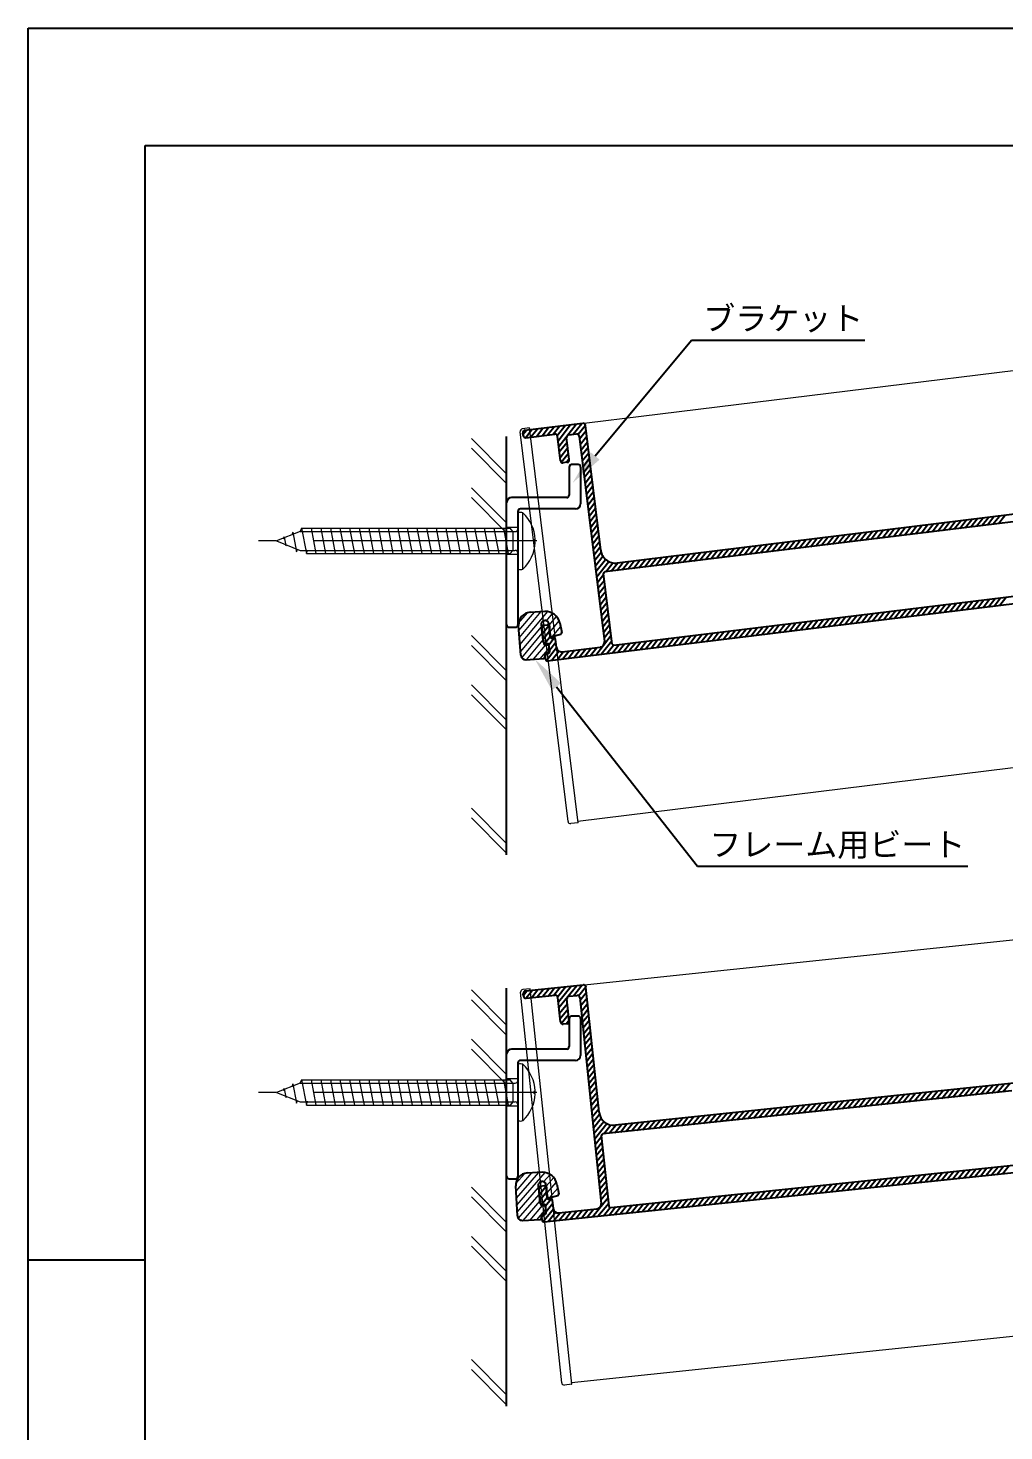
# Model space of a CAD drawing. Header units: millimetres. Extents: x 294 to 1873, y 2566 to 2986.
# Drawn here: x 620.5 to 703.7, y 2656.5 to 2776 of the extents above; entities that cross this region are included whole.
import ezdxf
from ezdxf import colors
from ezdxf.entities.mleader import LeaderData, LeaderLine
from ezdxf.math import Vec2, Vec3

# ---------------------------------------------------------------- set-up
doc = ezdxf.new("R2010")
doc.units = ezdxf.units.MM
doc.linetypes.add('CENTER2', pattern=[28.575, 19.05, -3.175, 3.175, -3.175])
for name, color, linetype, lineweight in [('ハッチング', 255, 'Continuous', 9), ('中心線', 7, 'CENTER2', 9), ('寸法・仕様', 255, 'Continuous', 9), ('弱線', 4, 'Continuous', 15), ('本体', 3, 'Continuous', 25)]:
    doc.layers.add(name, color=color, linetype=linetype, lineweight=lineweight)
doc.styles.add('x1', font='', dxfattribs={"height": 2})
doc.styles.get('x1').set_extended_font_data('MS PGothic')

# ---------------------------------------------------------------- blocks, each defined once
blk = doc.blocks.new('Morita Aluminum for WEB')
blk.add_line((4.84, 101.08), (-5.16, 101.08))
for points in [[(-5.16, 206.08), (291.84, 206.08), (291.84, -3.92), (-5.16, -3.92)], [(4.84, 196.08), (281.84, 196.08), (281.84, 6.08), (4.84, 6.08)]]:
    blk.add_lwpolyline(points, close=True)

msp = doc.modelspace()

# ---------------------------------------------------------------- linework, layer by layer
msp.add_lwpolyline([(630.52, 2766.03), (907.52, 2766.03), (907.52, 2596.03), (630.52, 2596.03)], close=True)
at = {"layer": 'ハッチング'}
for p, q in [((661.33, 2738.05), (658.32, 2741.06)), ((661.33, 2737.21), (658.32, 2740.22)), ((661.33, 2733.85), (658.32, 2736.86)), ((661.33, 2733.01), (658.32, 2736.02)), ((662.35, 2725.31), (663.1, 2726.19)), ((662.38, 2724.69), (663.7, 2726.26)), ((662.42, 2724.08), (664.28, 2726.3)), ((662.46, 2723.48), (664.84, 2726.31)), ((664.72, 2725.51), (665.26, 2726.16)), ((664.95, 2725.13), (665.58, 2725.89)), ((662.51, 2722.88), (664.29, 2725.01)), ((665.01, 2724.55), (665.81, 2725.51)), ((665.24, 2724.18), (665.93, 2725)), ((661.33, 2721.25), (658.32, 2724.26)), ((661.33, 2720.41), (658.32, 2723.42)), ((662.61, 2722.35), (664.37, 2724.45)), ((663.03, 2722.2), (664.45, 2723.89)), ((663.61, 2722.24), (664.66, 2723.48)), ((664.2, 2722.28), (664.95, 2723.18)), ((661.33, 2717.05), (658.32, 2720.06)), ((661.33, 2716.21), (658.32, 2719.22)), ((661.33, 2706.55), (658.32, 2709.56)), ((661.33, 2705.71), (658.32, 2708.72)), ((661.33, 2691.05), (658.32, 2694.06)), ((661.33, 2690.21), (658.32, 2693.22)), ((661.33, 2686.85), (658.32, 2689.86)), ((661.33, 2686.01), (658.32, 2689.02)), ((662.11, 2677.55), (662.87, 2678.42)), ((662.13, 2676.92), (663.47, 2678.47)), ((662.16, 2676.32), (664.06, 2678.51)), ((662.19, 2675.72), (664.61, 2678.5)), ((664.48, 2677.71), (665.03, 2678.34)), ((664.7, 2677.33), (665.35, 2678.07)), ((661.33, 2674.25), (658.32, 2677.26)), ((662.22, 2675.11), (664.04, 2677.21)), ((664.75, 2676.74), (665.57, 2677.68)), ((664.98, 2676.37), (665.68, 2677.17)), ((661.33, 2673.41), (658.32, 2676.42)), ((662.32, 2674.59), (664.12, 2676.65)), ((662.73, 2674.42), (664.19, 2676.09)), ((663.32, 2674.45), (664.38, 2675.68)), ((663.9, 2674.48), (664.67, 2675.37)), ((661.33, 2670.05), (658.32, 2673.06)), ((661.33, 2669.21), (658.32, 2672.22)), ((661.33, 2659.55), (658.32, 2662.56)), ((661.33, 2658.71), (658.32, 2661.72))]:
    msp.add_line(p, q, dxfattribs=at)
at = {"layer": '中心線'}
for p, q in [((663.91, 2732.32), (640.18, 2732.32)), ((663.91, 2685.32), (640.18, 2685.32))]:
    msp.add_line(p, q, dxfattribs=at)
at = {"layer": '弱線'}
for p, q in [((663.31, 2741.8), (770.86, 2755)), ((666.56, 2708.41), (662.48, 2741.63)), ((663.29, 2741.95), (662.67, 2741.87)), ((667.42, 2708.3), (663.29, 2741.95)), ((662.29, 2729.95), (662.29, 2734.69)), ((662.71, 2729.91), (662.71, 2734.72)), ((643.73, 2733.12), (641.71, 2732.32)), ((643.09, 2733.06), (643, 2732.81)), ((643.09, 2733.06), (643.4, 2731.4)), ((643.84, 2733.4), (643.71, 2733.13)), ((643.73, 2733.12), (662.04, 2733.12)), ((643.84, 2733.4), (644.25, 2731.24)), ((643.84, 2733.4), (661.62, 2733.4)), ((644.66, 2733.4), (645.07, 2731.24)), ((645.48, 2733.4), (645.89, 2731.24)), ((646.3, 2733.4), (646.71, 2731.24)), ((647.12, 2733.4), (647.53, 2731.24)), ((647.94, 2733.4), (648.35, 2731.24)), ((648.76, 2733.4), (649.17, 2731.24)), ((649.58, 2733.4), (649.99, 2731.24)), ((650.4, 2733.4), (650.81, 2731.24)), ((651.22, 2733.4), (651.63, 2731.24)), ((652.04, 2733.4), (652.45, 2731.24)), ((652.86, 2733.4), (653.27, 2731.24)), ((653.68, 2733.4), (654.09, 2731.24)), ((654.5, 2733.4), (654.91, 2731.24)), ((655.32, 2733.4), (655.73, 2731.24)), ((656.14, 2733.4), (656.55, 2731.24)), ((656.96, 2733.4), (657.37, 2731.24)), ((657.78, 2733.4), (658.19, 2731.24)), ((658.6, 2733.4), (659.01, 2731.24)), ((659.42, 2733.4), (659.83, 2731.24)), ((660.24, 2733.4), (660.65, 2731.24)), ((661.06, 2733.4), (661.47, 2731.24)), ((662.29, 2733.47), (661.33, 2733.47)), ((661.87, 2733.12), (661.62, 2733.4)), ((661.87, 2733.12), (661.87, 2731.52)), ((641.71, 2732.32), (643.73, 2731.52)), ((642.35, 2732.66), (642.26, 2732.49)), ((642.35, 2732.66), (642.49, 2731.9)), ((642.49, 2731.9), (642.57, 2731.98)), ((663.64, 2732.41), (663.64, 2732.24)), ((663.72, 2732.41), (663.64, 2732.41)), ((663.72, 2732.24), (663.64, 2732.24)), ((643.4, 2731.4), (643.49, 2731.65)), ((643.73, 2731.52), (662.04, 2731.52)), ((644.25, 2731.24), (644.34, 2731.57)), ((644.25, 2731.24), (661.62, 2731.24)), ((662.29, 2731.16), (661.33, 2731.16)), ((661.87, 2731.52), (661.62, 2731.24)), ((667.4, 2708.45), (774.95, 2721.66)), ((667.42, 2708.3), (666.8, 2708.23)), ((667.4, 2708.3), (667.42, 2708.32)), ((663.35, 2694.02), (771.12, 2705.34)), ((666.02, 2660.58), (662.52, 2693.87)), ((663.34, 2694.16), (662.71, 2694.1)), ((666.88, 2660.46), (663.34, 2694.16)), ((662.29, 2682.95), (662.29, 2687.69)), ((662.71, 2682.91), (662.71, 2687.72)), ((643.84, 2686.4), (643.71, 2686.13)), ((643.84, 2686.4), (644.25, 2684.24)), ((643.84, 2686.4), (661.62, 2686.4)), ((644.66, 2686.4), (645.07, 2684.24)), ((645.48, 2686.4), (645.89, 2684.24)), ((646.3, 2686.4), (646.71, 2684.24)), ((647.12, 2686.4), (647.53, 2684.24)), ((647.94, 2686.4), (648.35, 2684.24)), ((648.76, 2686.4), (649.17, 2684.24)), ((649.58, 2686.4), (649.99, 2684.24)), ((650.4, 2686.4), (650.81, 2684.24)), ((651.22, 2686.4), (651.63, 2684.24)), ((652.04, 2686.4), (652.45, 2684.24)), ((652.86, 2686.4), (653.27, 2684.24)), ((653.68, 2686.4), (654.09, 2684.24)), ((654.5, 2686.4), (654.91, 2684.24)), ((655.32, 2686.4), (655.73, 2684.24)), ((656.14, 2686.4), (656.55, 2684.24)), ((656.96, 2686.4), (657.37, 2684.24)), ((657.78, 2686.4), (658.19, 2684.24)), ((658.6, 2686.4), (659.01, 2684.24)), ((659.42, 2686.4), (659.83, 2684.24)), ((660.24, 2686.4), (660.65, 2684.24)), ((661.06, 2686.4), (661.47, 2684.24)), ((662.29, 2686.47), (661.33, 2686.47)), ((661.87, 2686.12), (661.62, 2686.4)), ((643.73, 2686.12), (641.71, 2685.32)), ((641.71, 2685.32), (643.73, 2684.52)), ((642.35, 2685.66), (642.26, 2685.49)), ((642.35, 2685.66), (642.49, 2684.9)), ((643.09, 2686.06), (643, 2685.81)), ((643.09, 2686.06), (643.4, 2684.4)), ((643.73, 2686.12), (662.04, 2686.12)), ((661.87, 2686.12), (661.87, 2684.52)), ((663.64, 2685.41), (663.64, 2685.24)), ((663.72, 2685.41), (663.64, 2685.41)), ((663.72, 2685.24), (663.64, 2685.24)), ((642.49, 2684.9), (642.57, 2684.98)), ((643.4, 2684.4), (643.49, 2684.65)), ((643.73, 2684.52), (662.04, 2684.52)), ((644.25, 2684.24), (644.34, 2684.57)), ((644.25, 2684.24), (661.62, 2684.24)), ((662.29, 2684.16), (661.33, 2684.16)), ((661.87, 2684.52), (661.62, 2684.24)), ((666.86, 2660.6), (774.63, 2671.93)), ((666.88, 2660.46), (666.25, 2660.39)), ((666.86, 2660.45), (666.88, 2660.47))]:
    msp.add_line(p, q, dxfattribs=at)
for centre, radius, start, end in [((662.69, 2741.66), 0.21, 97, 187), ((662.33, 2734.69), 0.042, 106.1423, 180), ((662.5, 2734.11), 0.646, 71.0346, 106.1449), ((660.48, 2732.32), 3.28, 2.2955, 47.1801), ((662.06, 2733.35), 0.238, 266.4582, 3.5388), ((660.48, 2732.32), 3.28, 312.8199, 357.8322), ((663.72, 2732.45), 0.042, 270, 2.3088), ((663.72, 2732.2), 0.042, 357.8055, 90), ((662.06, 2731.28), 0.238, 356.4612, 93.5419), ((662.33, 2729.95), 0.042, 180, 253.8577), ((662.5, 2730.53), 0.646, 253.8551, 288.9654), ((666.77, 2708.44), 0.21, 187, 277), ((662.73, 2693.89), 0.21, 96, 186), ((662.33, 2687.69), 0.042, 106.1423, 180), ((662.5, 2687.11), 0.646, 71.0346, 106.1449), ((660.48, 2685.32), 3.28, 2.2955, 47.1801), ((662.06, 2686.35), 0.238, 266.4582, 3.5388), ((660.48, 2685.32), 3.28, 312.8199, 357.8322), ((663.72, 2685.45), 0.042, 270, 2.3088), ((663.72, 2685.2), 0.042, 357.8055, 90), ((662.06, 2684.28), 0.238, 356.4612, 93.5419), ((662.33, 2682.95), 0.042, 180, 253.8577), ((662.5, 2683.53), 0.646, 253.8551, 288.9654), ((666.23, 2660.6), 0.21, 186, 276)]:
    msp.add_arc(centre, radius, start, end, dxfattribs=at)
for p in [(662.29, 2732.32), (662.29, 2685.32)]:
    msp.add_point(p, dxfattribs=at)
at = {"layer": '本体'}
for p, q in [((662.73, 2741.31), (662.71, 2741.51)), ((662.72, 2741.4), (663.01, 2741.76)), ((662.89, 2741.75), (667.81, 2742.35)), ((662.93, 2741.12), (663.48, 2741.82)), ((662.97, 2741.12), (665.43, 2741.42)), ((663.4, 2741.18), (663.95, 2741.88)), ((663.88, 2741.23), (664.42, 2741.94)), ((664.35, 2741.29), (664.9, 2741.99)), ((664.82, 2741.35), (665.37, 2742.05)), ((665.29, 2741.41), (665.84, 2742.11)), ((665.64, 2741.31), (666.31, 2742.17)), ((665.71, 2740.85), (666.78, 2742.23)), ((665.77, 2740.38), (667.25, 2742.28)), ((666.62, 2741.36), (667.29, 2741.44)), ((666.99, 2741.41), (667.73, 2742.34)), ((667.42, 2741.41), (668.04, 2742.2)), ((667.55, 2741.02), (668.1, 2741.73)), ((669.35, 2731.54), (668.04, 2742.17)), ((661.33, 2705.58), (661.33, 2741.21)), ((665.92, 2739.16), (665.66, 2741.24)), ((665.82, 2739.91), (666.48, 2740.75)), ((665.88, 2739.44), (666.54, 2740.28)), ((666.67, 2739.25), (666.44, 2741.13)), ((667.52, 2741.26), (669.67, 2723.75)), ((667.61, 2740.55), (668.16, 2741.26)), ((667.67, 2740.08), (668.21, 2740.78)), ((667.72, 2739.61), (668.27, 2740.31)), ((665.99, 2739.02), (666.6, 2739.81)), ((666.48, 2739.02), (666.15, 2738.97)), ((666.4, 2739), (666.66, 2739.34)), ((667.78, 2739.14), (668.33, 2739.84)), ((667.84, 2738.67), (668.39, 2739.37)), ((740.66, 2739.03), (670.75, 2730.44)), ((666.66, 2738.62), (666.66, 2736.23)), ((667.42, 2738.83), (666.87, 2738.83)), ((667.63, 2738.62), (667.63, 2735.47)), ((667.9, 2738.19), (668.45, 2738.9)), ((667.95, 2737.72), (668.5, 2738.43)), ((668.01, 2737.25), (668.56, 2737.95)), ((668.07, 2736.78), (668.62, 2737.48)), ((668.13, 2736.31), (668.68, 2737.01)), ((661.33, 2725.18), (661.33, 2735.6)), ((666.45, 2736.02), (661.75, 2736.02)), ((668.19, 2735.84), (668.73, 2736.54)), ((668.24, 2735.37), (668.79, 2736.07)), ((668.3, 2734.89), (668.85, 2735.6)), ((662.29, 2734.84), (662.29, 2725.18)), ((667.21, 2735.05), (662.5, 2735.05)), ((668.36, 2734.42), (668.91, 2735.12)), ((668.42, 2733.95), (668.97, 2734.65)), ((668.48, 2733.48), (669.02, 2734.18)), ((700.91, 2733.51), (701.45, 2734.21)), ((701.38, 2733.57), (701.93, 2734.27)), ((701.85, 2733.63), (702.4, 2734.33)), ((702.32, 2733.68), (702.87, 2734.39)), ((702.79, 2733.74), (703.34, 2734.44)), ((703.26, 2733.8), (703.81, 2734.5)), ((668.53, 2733.01), (669.08, 2733.71)), ((668.59, 2732.54), (669.14, 2733.24)), ((704.51, 2733.95), (669.7, 2729.68)), ((691, 2732.29), (691.55, 2733)), ((691.47, 2732.35), (692.02, 2733.05)), ((691.94, 2732.41), (692.49, 2733.11)), ((692.42, 2732.47), (692.96, 2733.17)), ((692.89, 2732.52), (693.44, 2733.23)), ((693.36, 2732.58), (693.91, 2733.28)), ((693.83, 2732.64), (694.38, 2733.34)), ((694.3, 2732.7), (694.85, 2733.4)), ((694.77, 2732.76), (695.32, 2733.46)), ((695.25, 2732.81), (695.79, 2733.52)), ((695.72, 2732.87), (696.27, 2733.57)), ((696.19, 2732.93), (696.74, 2733.63)), ((696.66, 2732.99), (697.21, 2733.69)), ((697.13, 2733.05), (697.68, 2733.75)), ((697.6, 2733.1), (698.15, 2733.81)), ((698.08, 2733.16), (698.62, 2733.86)), ((698.55, 2733.22), (699.1, 2733.92)), ((699.02, 2733.28), (699.57, 2733.98)), ((699.49, 2733.34), (700.04, 2734.04)), ((699.96, 2733.39), (700.51, 2734.1)), ((700.43, 2733.45), (700.98, 2734.15)), ((668.65, 2732.06), (669.2, 2732.77)), ((668.71, 2731.59), (669.26, 2732.29)), ((668.77, 2731.12), (669.31, 2731.82)), ((681.1, 2731.08), (681.65, 2731.78)), ((681.57, 2731.14), (682.12, 2731.84)), ((682.04, 2731.19), (682.59, 2731.9)), ((682.51, 2731.25), (683.06, 2731.95)), ((682.98, 2731.31), (683.53, 2732.01)), ((683.46, 2731.37), (684, 2732.07)), ((683.93, 2731.42), (684.48, 2732.13)), ((684.4, 2731.48), (684.95, 2732.18)), ((684.87, 2731.54), (685.42, 2732.24)), ((685.34, 2731.6), (685.89, 2732.3)), ((685.81, 2731.66), (686.36, 2732.36)), ((686.28, 2731.71), (686.83, 2732.42)), ((686.76, 2731.77), (687.31, 2732.47)), ((687.23, 2731.83), (687.78, 2732.53)), ((687.7, 2731.89), (688.25, 2732.59)), ((688.17, 2731.95), (688.72, 2732.65)), ((688.64, 2732), (689.19, 2732.71)), ((689.11, 2732.06), (689.66, 2732.76)), ((689.59, 2732.12), (690.13, 2732.82)), ((690.06, 2732.18), (690.61, 2732.88)), ((690.53, 2732.24), (691.08, 2732.94)), ((664.8, 2722.09), (741.58, 2731.52)), ((668.82, 2730.65), (669.38, 2731.36)), ((668.88, 2730.18), (669.54, 2731.02)), ((668.94, 2729.71), (669.76, 2730.75)), ((671.68, 2729.93), (672.21, 2730.62)), ((672.14, 2729.98), (672.68, 2730.68)), ((672.61, 2730.04), (673.16, 2730.74)), ((673.08, 2730.09), (673.63, 2730.79)), ((673.55, 2730.15), (674.1, 2730.85)), ((674.02, 2730.21), (674.57, 2730.91)), ((674.49, 2730.27), (675.04, 2730.97)), ((674.97, 2730.32), (675.51, 2731.03)), ((675.44, 2730.38), (675.99, 2731.08)), ((675.91, 2730.44), (676.46, 2731.14)), ((676.38, 2730.5), (676.93, 2731.2)), ((676.85, 2730.56), (677.4, 2731.26)), ((677.32, 2730.61), (677.87, 2731.32)), ((677.8, 2730.67), (678.34, 2731.37)), ((678.27, 2730.73), (678.82, 2731.43)), ((678.74, 2730.79), (679.29, 2731.49)), ((679.21, 2730.85), (679.76, 2731.55)), ((679.68, 2730.9), (680.23, 2731.61)), ((680.15, 2730.96), (680.7, 2731.66)), ((680.63, 2731.02), (681.17, 2731.72)), ((669, 2729.23), (670.04, 2730.56)), ((669.05, 2728.76), (669.6, 2729.46)), ((670.33, 2723.53), (669.59, 2729.54)), ((669.78, 2729.69), (670.38, 2730.45)), ((670.25, 2729.75), (670.8, 2730.45)), ((670.72, 2729.8), (671.27, 2730.51)), ((671.19, 2729.86), (671.74, 2730.56)), ((669.11, 2728.29), (669.66, 2728.99)), ((669.17, 2727.82), (669.72, 2728.52)), ((669.23, 2727.35), (669.78, 2728.05)), ((669.29, 2726.88), (669.84, 2727.58)), ((669.34, 2726.4), (669.89, 2727.11)), ((670.47, 2723.43), (705.28, 2727.7)), ((699.12, 2726.31), (699.67, 2727.01)), ((699.59, 2726.37), (700.14, 2727.07)), ((700.06, 2726.42), (700.61, 2727.13)), ((700.53, 2726.48), (701.08, 2727.18)), ((701, 2726.54), (701.55, 2727.24)), ((701.47, 2726.6), (702.02, 2727.3)), ((701.95, 2726.66), (702.49, 2727.36)), ((702.42, 2726.71), (702.97, 2727.42)), ((702.89, 2726.77), (703.44, 2727.47)), ((703.36, 2726.83), (703.91, 2727.53)), ((664.58, 2726.32), (663.32, 2726.23)), ((669.4, 2725.93), (669.95, 2726.63)), ((669.46, 2725.46), (670.01, 2726.16)), ((689.21, 2725.09), (689.76, 2725.79)), ((689.68, 2725.15), (690.23, 2725.85)), ((690.16, 2725.21), (690.7, 2725.91)), ((690.63, 2725.27), (691.18, 2725.97)), ((691.1, 2725.32), (691.65, 2726.03)), ((691.57, 2725.38), (692.12, 2726.08)), ((692.04, 2725.44), (692.59, 2726.14)), ((692.51, 2725.5), (693.06, 2726.2)), ((692.99, 2725.55), (693.53, 2726.26)), ((693.46, 2725.61), (694.01, 2726.31)), ((693.93, 2725.67), (694.48, 2726.37)), ((694.4, 2725.73), (694.95, 2726.43)), ((694.87, 2725.79), (695.42, 2726.49)), ((695.34, 2725.84), (695.89, 2726.55)), ((695.82, 2725.9), (696.36, 2726.6)), ((696.29, 2725.96), (696.84, 2726.66)), ((696.76, 2726.02), (697.31, 2726.72)), ((697.23, 2726.08), (697.78, 2726.78)), ((697.7, 2726.13), (698.25, 2726.84)), ((698.17, 2726.19), (698.72, 2726.89)), ((698.64, 2726.25), (699.19, 2726.95)), ((661.54, 2724.97), (662.08, 2724.97)), ((662.53, 2722.58), (662.35, 2725.11)), ((664.27, 2725.16), (664.5, 2723.59)), ((664.48, 2723.66), (664.31, 2725)), ((664.33, 2724.89), (664.53, 2725.15)), ((664.38, 2724.42), (664.93, 2725.11)), ((664.42, 2725.14), (664.8, 2725.18)), ((664.44, 2723.95), (664.99, 2724.65)), ((664.55, 2725.52), (664.58, 2725.53)), ((664.94, 2725.24), (665.03, 2724.27)), ((665.05, 2724.16), (664.94, 2725.07)), ((665.86, 2725.33), (666.03, 2724.52)), ((669.52, 2724.99), (670.07, 2725.69)), ((669.58, 2724.52), (670.12, 2725.22)), ((669.63, 2724.05), (670.18, 2724.75)), ((679.78, 2723.93), (680.33, 2724.64)), ((680.25, 2723.99), (680.8, 2724.69)), ((680.72, 2724.05), (681.27, 2724.75)), ((681.19, 2724.11), (681.74, 2724.81)), ((681.67, 2724.16), (682.21, 2724.87)), ((682.14, 2724.22), (682.69, 2724.92)), ((682.61, 2724.28), (683.16, 2724.98)), ((683.08, 2724.34), (683.63, 2725.04)), ((683.55, 2724.4), (684.1, 2725.1)), ((684.02, 2724.45), (684.57, 2725.16)), ((684.5, 2724.51), (685.04, 2725.21)), ((684.97, 2724.57), (685.52, 2725.27)), ((685.44, 2724.63), (685.99, 2725.33)), ((685.91, 2724.69), (686.46, 2725.39)), ((686.38, 2724.74), (686.93, 2725.45)), ((686.85, 2724.8), (687.4, 2725.5)), ((687.33, 2724.86), (687.87, 2725.56)), ((687.8, 2724.92), (688.35, 2725.62)), ((688.27, 2724.98), (688.82, 2725.68)), ((688.74, 2725.03), (689.29, 2725.74)), ((664.56, 2723.56), (665.05, 2724.18)), ((664.62, 2723.55), (664.78, 2723.57)), ((664.63, 2723.48), (664.81, 2723.48)), ((664.92, 2723.47), (665.39, 2724.07)), ((665, 2722.88), (664.92, 2723.46)), ((664.98, 2723), (665.53, 2723.7)), ((665.19, 2724.17), (665.94, 2724.37)), ((665.19, 2724.05), (665.36, 2724.07)), ((665.59, 2723.25), (665.5, 2723.96)), ((665.96, 2724.38), (666.03, 2724.47)), ((668.93, 2722.6), (670.24, 2724.28)), ((669.4, 2722.66), (670.3, 2723.8)), ((669.88, 2722.72), (670.43, 2723.43)), ((670.35, 2722.78), (670.9, 2723.48)), ((670.82, 2722.83), (671.37, 2723.54)), ((671.29, 2722.89), (671.84, 2723.59)), ((671.76, 2722.95), (672.31, 2723.65)), ((672.23, 2723.01), (672.78, 2723.71)), ((672.71, 2723.06), (673.25, 2723.77)), ((673.18, 2723.12), (673.73, 2723.82)), ((673.65, 2723.18), (674.2, 2723.88)), ((674.12, 2723.24), (674.67, 2723.94)), ((674.59, 2723.3), (675.14, 2724)), ((675.06, 2723.35), (675.61, 2724.06)), ((675.53, 2723.41), (676.08, 2724.11)), ((676.01, 2723.47), (676.55, 2724.17)), ((676.48, 2723.53), (677.03, 2724.23)), ((676.95, 2723.59), (677.5, 2724.29)), ((677.42, 2723.64), (677.97, 2724.35)), ((677.89, 2723.7), (678.44, 2724.4)), ((678.36, 2723.76), (678.91, 2724.46)), ((678.84, 2723.82), (679.38, 2724.52)), ((679.31, 2723.88), (679.86, 2724.58)), ((662.97, 2722.19), (664.48, 2722.3)), ((664.6, 2722.43), (664.59, 2722.68)), ((664.61, 2722.53), (664.76, 2722.72)), ((664.66, 2722.2), (664.61, 2722.58)), ((664.71, 2722.11), (665.59, 2723.23)), ((664.71, 2722.81), (664.84, 2722.81)), ((664.72, 2722.72), (664.89, 2722.74)), ((664.96, 2722.94), (664.94, 2723.36)), ((665.16, 2722.14), (665.79, 2722.94)), ((665.63, 2722.2), (666.18, 2722.9)), ((666.05, 2722.88), (669.3, 2723.28)), ((666.1, 2722.25), (666.65, 2722.96)), ((666.57, 2722.31), (667.12, 2723.01)), ((667.05, 2722.37), (667.59, 2723.07)), ((667.52, 2722.43), (668.07, 2723.13)), ((667.99, 2722.49), (668.54, 2723.19)), ((668.46, 2722.54), (669.01, 2723.25)), ((661.33, 2658.58), (661.33, 2694.21)), ((662.77, 2693.53), (662.75, 2693.74)), ((662.76, 2693.62), (663.05, 2693.99)), ((662.93, 2693.97), (667.86, 2694.49)), ((662.97, 2693.35), (663.53, 2694.04)), ((663, 2693.35), (665.47, 2693.61)), ((663.44, 2693.39), (664, 2694.09)), ((663.91, 2693.44), (664.47, 2694.13)), ((664.38, 2693.49), (664.94, 2694.18)), ((664.86, 2693.54), (665.42, 2694.23)), ((665.33, 2693.59), (665.89, 2694.28)), ((665.68, 2693.49), (666.36, 2694.33)), ((665.74, 2693.03), (666.83, 2694.38)), ((665.79, 2692.56), (667.31, 2694.43)), ((666.66, 2693.52), (667.32, 2693.59)), ((667.03, 2693.56), (667.78, 2694.48)), ((667.46, 2693.56), (668.09, 2694.33)), ((667.58, 2693.17), (668.14, 2693.86)), ((669.21, 2683.65), (668.09, 2694.3)), ((665.92, 2691.33), (665.7, 2693.42)), ((665.84, 2692.08), (666.51, 2692.91)), ((665.89, 2691.61), (666.56, 2692.44)), ((666.67, 2691.41), (666.47, 2693.29)), ((667.56, 2693.4), (669.4, 2675.86)), ((667.63, 2692.7), (668.19, 2693.39)), ((667.68, 2692.22), (668.24, 2692.92)), ((667.73, 2691.75), (668.29, 2692.44)), ((665.98, 2691.2), (666.61, 2691.97)), ((666.48, 2691.18), (666.15, 2691.14)), ((666.39, 2691.17), (666.66, 2691.5)), ((666.66, 2691.62), (666.66, 2689.23)), ((667.42, 2691.83), (666.87, 2691.83)), ((667.63, 2691.62), (667.63, 2688.47)), ((667.78, 2691.28), (668.34, 2691.97)), ((667.83, 2690.81), (668.39, 2691.5)), ((667.88, 2690.33), (668.44, 2691.03)), ((667.93, 2689.86), (668.49, 2690.55)), ((667.98, 2689.39), (668.54, 2690.08)), ((666.45, 2689.02), (661.75, 2689.02)), ((668.03, 2688.92), (668.59, 2689.61)), ((668.08, 2688.44), (668.64, 2689.14)), ((740.65, 2689.89), (670.6, 2682.53)), ((661.33, 2678.18), (661.33, 2688.6)), ((662.29, 2687.84), (662.29, 2678.18)), ((667.21, 2688.05), (662.5, 2688.05)), ((668.13, 2687.97), (668.69, 2688.66)), ((668.18, 2687.5), (668.74, 2688.19)), ((668.23, 2687.03), (668.79, 2687.72)), ((668.28, 2686.55), (668.84, 2687.25)), ((668.33, 2686.08), (668.89, 2686.77)), ((668.37, 2685.61), (668.94, 2686.3)), ((668.42, 2685.14), (668.99, 2685.83)), ((668.47, 2684.66), (669.04, 2685.35)), ((704.41, 2685.45), (669.54, 2681.79)), ((695.13, 2684.48), (695.69, 2685.17)), ((695.6, 2684.53), (696.16, 2685.22)), ((696.07, 2684.58), (696.64, 2685.27)), ((696.55, 2684.63), (697.11, 2685.32)), ((697.02, 2684.68), (697.58, 2685.37)), ((697.49, 2684.72), (698.05, 2685.42)), ((697.96, 2684.77), (698.53, 2685.47)), ((698.44, 2684.82), (699, 2685.52)), ((698.91, 2684.87), (699.47, 2685.57)), ((699.38, 2684.92), (699.94, 2685.62)), ((699.86, 2684.97), (700.42, 2685.67)), ((700.33, 2685.02), (700.89, 2685.72)), ((700.8, 2685.07), (701.36, 2685.76)), ((701.27, 2685.12), (701.83, 2685.81)), ((701.75, 2685.17), (702.31, 2685.86)), ((702.22, 2685.22), (702.78, 2685.91)), ((702.69, 2685.27), (703.25, 2685.96)), ((703.16, 2685.32), (703.72, 2686.01)), ((703.64, 2685.37), (704.2, 2686.06)), ((668.52, 2684.19), (669.08, 2684.88)), ((668.57, 2683.72), (669.13, 2684.41)), ((683.79, 2683.28), (684.35, 2683.98)), ((684.26, 2683.33), (684.82, 2684.03)), ((684.73, 2683.38), (685.29, 2684.08)), ((685.21, 2683.43), (685.77, 2684.13)), ((685.68, 2683.48), (686.24, 2684.18)), ((686.15, 2683.53), (686.71, 2684.23)), ((686.62, 2683.58), (687.18, 2684.27)), ((687.1, 2683.63), (687.66, 2684.32)), ((687.57, 2683.68), (688.13, 2684.37)), ((688.04, 2683.73), (688.6, 2684.42)), ((688.51, 2683.78), (689.07, 2684.47)), ((688.99, 2683.83), (689.55, 2684.52)), ((689.46, 2683.88), (690.02, 2684.57)), ((689.93, 2683.93), (690.49, 2684.62)), ((690.4, 2683.98), (690.96, 2684.67)), ((690.88, 2684.03), (691.44, 2684.72)), ((691.35, 2684.08), (691.91, 2684.77)), ((691.82, 2684.13), (692.38, 2684.82)), ((692.29, 2684.18), (692.85, 2684.87)), ((692.77, 2684.23), (693.33, 2684.92)), ((693.24, 2684.28), (693.8, 2684.97)), ((693.71, 2684.33), (694.27, 2685.02)), ((694.18, 2684.38), (694.74, 2685.07)), ((694.66, 2684.43), (695.22, 2685.12)), ((668.62, 2683.24), (669.18, 2683.94)), ((668.67, 2682.77), (669.24, 2683.48)), ((668.72, 2682.3), (669.39, 2683.13)), ((668.77, 2681.83), (669.61, 2682.86)), ((672.45, 2682.09), (673.01, 2682.78)), ((672.92, 2682.14), (673.48, 2682.83)), ((673.39, 2682.19), (673.95, 2682.88)), ((673.86, 2682.24), (674.42, 2682.93)), ((674.34, 2682.29), (674.9, 2682.98)), ((674.81, 2682.34), (675.37, 2683.03)), ((675.28, 2682.39), (675.84, 2683.08)), ((675.75, 2682.44), (676.31, 2683.13)), ((676.23, 2682.49), (676.79, 2683.18)), ((676.7, 2682.54), (677.26, 2683.23)), ((677.17, 2682.59), (677.73, 2683.28)), ((677.64, 2682.64), (678.2, 2683.33)), ((678.12, 2682.69), (678.68, 2683.38)), ((678.59, 2682.74), (679.15, 2683.43)), ((679.06, 2682.79), (679.62, 2683.48)), ((679.53, 2682.84), (680.1, 2683.53)), ((680.01, 2682.89), (680.57, 2683.58)), ((680.48, 2682.94), (681.04, 2683.63)), ((680.95, 2682.99), (681.51, 2683.68)), ((681.42, 2683.04), (681.99, 2683.73)), ((681.9, 2683.09), (682.46, 2683.78)), ((682.37, 2683.14), (682.93, 2683.83)), ((682.84, 2683.19), (683.4, 2683.88)), ((683.32, 2683.23), (683.88, 2683.93)), ((664.5, 2674.29), (741.44, 2682.38)), ((668.82, 2681.35), (669.88, 2682.67)), ((668.87, 2680.88), (669.43, 2681.57)), ((670.06, 2675.63), (669.42, 2681.65)), ((669.61, 2681.79), (670.22, 2682.55)), ((670.08, 2681.84), (670.64, 2682.54)), ((670.56, 2681.89), (671.12, 2682.59)), ((671.03, 2681.94), (671.59, 2682.64)), ((671.5, 2681.99), (672.06, 2682.69)), ((671.97, 2682.04), (672.53, 2682.74)), ((668.92, 2680.41), (669.48, 2681.1)), ((668.97, 2679.94), (669.53, 2680.63)), ((669.02, 2679.46), (669.58, 2680.16)), ((669.07, 2678.99), (669.63, 2679.68)), ((669.12, 2678.52), (669.68, 2679.21)), ((670.2, 2675.52), (705.07, 2679.19)), ((661.54, 2677.97), (662.08, 2677.97)), ((664.35, 2678.52), (663.1, 2678.45)), ((669.17, 2678.05), (669.73, 2678.74)), ((669.22, 2677.57), (669.78, 2678.27)), ((693.21, 2677.31), (693.78, 2678)), ((693.69, 2677.36), (694.25, 2678.05)), ((694.16, 2677.41), (694.72, 2678.1)), ((694.63, 2677.46), (695.19, 2678.15)), ((695.11, 2677.51), (695.67, 2678.2)), ((695.58, 2677.56), (696.14, 2678.25)), ((696.05, 2677.61), (696.61, 2678.3)), ((696.52, 2677.65), (697.08, 2678.35)), ((697, 2677.7), (697.56, 2678.4)), ((697.47, 2677.75), (698.03, 2678.45)), ((697.94, 2677.8), (698.5, 2678.5)), ((698.41, 2677.85), (698.97, 2678.55)), ((698.89, 2677.9), (699.45, 2678.6)), ((699.36, 2677.95), (699.92, 2678.65)), ((699.83, 2678), (700.39, 2678.69)), ((700.3, 2678.05), (700.86, 2678.74)), ((700.78, 2678.1), (701.34, 2678.79)), ((701.25, 2678.15), (701.81, 2678.84)), ((701.72, 2678.2), (702.28, 2678.89)), ((702.19, 2678.25), (702.75, 2678.94)), ((702.67, 2678.3), (703.23, 2678.99)), ((703.14, 2678.35), (703.7, 2679.04)), ((703.61, 2678.4), (704.17, 2679.09)), ((662.24, 2674.82), (662.1, 2677.35)), ((664.02, 2677.36), (664.23, 2675.79)), ((664.2, 2675.86), (664.06, 2677.2)), ((664.08, 2677.09), (664.28, 2677.35)), ((664.12, 2676.62), (664.68, 2677.31)), ((664.17, 2676.15), (664.74, 2676.84)), ((664.18, 2677.34), (664.55, 2677.38)), ((664.31, 2677.72), (664.34, 2677.72)), ((664.69, 2677.43), (664.77, 2676.47)), ((664.79, 2676.35), (664.69, 2677.27)), ((665.62, 2677.5), (665.78, 2676.69)), ((669.27, 2677.1), (669.83, 2677.79)), ((669.32, 2676.63), (669.88, 2677.32)), ((669.37, 2676.16), (669.93, 2676.85)), ((681.87, 2676.12), (682.43, 2676.81)), ((682.35, 2676.16), (682.91, 2676.86)), ((682.82, 2676.21), (683.38, 2676.91)), ((683.29, 2676.26), (683.85, 2676.96)), ((683.76, 2676.31), (684.32, 2677.01)), ((684.24, 2676.36), (684.8, 2677.06)), ((684.71, 2676.41), (685.27, 2677.11)), ((685.18, 2676.46), (685.74, 2677.16)), ((685.65, 2676.51), (686.21, 2677.2)), ((686.13, 2676.56), (686.69, 2677.25)), ((686.6, 2676.61), (687.16, 2677.3)), ((687.07, 2676.66), (687.63, 2677.35)), ((687.54, 2676.71), (688.1, 2677.4)), ((688.02, 2676.76), (688.58, 2677.45)), ((688.49, 2676.81), (689.05, 2677.5)), ((688.96, 2676.86), (689.52, 2677.55)), ((689.43, 2676.91), (690, 2677.6)), ((689.91, 2676.96), (690.47, 2677.65)), ((690.38, 2677.01), (690.94, 2677.7)), ((690.85, 2677.06), (691.41, 2677.75)), ((691.32, 2677.11), (691.89, 2677.8)), ((691.8, 2677.16), (692.36, 2677.85)), ((692.27, 2677.21), (692.83, 2677.9)), ((692.74, 2677.26), (693.3, 2677.95)), ((664.29, 2675.76), (664.78, 2676.37)), ((664.34, 2675.75), (664.51, 2675.77)), ((664.35, 2675.68), (664.54, 2675.68)), ((664.65, 2675.67), (665.12, 2676.25)), ((664.71, 2675.07), (664.65, 2675.66)), ((664.7, 2675.19), (665.26, 2675.89)), ((664.93, 2676.35), (665.68, 2676.55)), ((664.93, 2676.23), (665.09, 2676.25)), ((665.31, 2675.43), (665.23, 2676.14)), ((665.7, 2676.55), (665.78, 2676.64)), ((668.64, 2674.72), (669.98, 2676.38)), ((669.11, 2674.77), (670.03, 2675.9)), ((670.53, 2674.92), (671.09, 2675.62)), ((671, 2674.97), (671.56, 2675.67)), ((671.48, 2675.02), (672.04, 2675.71)), ((671.95, 2675.07), (672.51, 2675.76)), ((672.42, 2675.12), (672.98, 2675.81)), ((672.89, 2675.17), (673.45, 2675.86)), ((673.37, 2675.22), (673.93, 2675.91)), ((673.84, 2675.27), (674.4, 2675.96)), ((674.31, 2675.32), (674.87, 2676.01)), ((674.78, 2675.37), (675.35, 2676.06)), ((675.26, 2675.42), (675.82, 2676.11)), ((675.73, 2675.47), (676.29, 2676.16)), ((676.2, 2675.52), (676.76, 2676.21)), ((676.67, 2675.57), (677.24, 2676.26)), ((677.15, 2675.62), (677.71, 2676.31)), ((677.62, 2675.67), (678.18, 2676.36)), ((678.09, 2675.72), (678.65, 2676.41)), ((678.57, 2675.77), (679.13, 2676.46)), ((679.04, 2675.82), (679.6, 2676.51)), ((679.51, 2675.87), (680.07, 2676.56)), ((679.98, 2675.92), (680.54, 2676.61)), ((680.46, 2675.97), (681.02, 2676.66)), ((680.93, 2676.02), (681.49, 2676.71)), ((681.4, 2676.07), (681.96, 2676.76)), ((662.68, 2674.42), (664.19, 2674.5)), ((664.3, 2674.63), (664.3, 2674.88)), ((664.32, 2674.73), (664.48, 2674.92)), ((664.36, 2674.4), (664.32, 2674.78)), ((664.41, 2674.31), (665.31, 2675.41)), ((664.42, 2675), (664.55, 2675.01)), ((664.43, 2674.92), (664.6, 2674.93)), ((664.67, 2675.14), (664.67, 2675.56)), ((664.86, 2674.33), (665.5, 2675.12)), ((665.33, 2674.38), (665.89, 2675.07)), ((665.77, 2675.06), (669.03, 2675.4)), ((665.81, 2674.43), (666.37, 2675.12)), ((666.28, 2674.48), (666.84, 2675.17)), ((666.75, 2674.53), (667.31, 2675.22)), ((667.22, 2674.58), (667.78, 2675.27)), ((667.7, 2674.62), (668.26, 2675.32)), ((668.17, 2674.67), (668.73, 2675.37)), ((669.59, 2674.82), (670.15, 2675.52)), ((670.06, 2674.87), (670.62, 2675.57))]:
    msp.add_line(p, q, dxfattribs=at)
for centre, radius, start, end in [((662.92, 2741.54), 0.21, 97, 187), ((665.45, 2741.22), 0.21, 7, 97), ((666.65, 2741.15), 0.21, 97, 187), ((667.31, 2741.23), 0.21, 7, 97), ((667.84, 2742.14), 0.21, 7, 97), ((662.94, 2741.33), 0.21, 187, 277), ((666.13, 2739.18), 0.21, 187, 277), ((666.46, 2739.22), 0.21, 277, 7), ((666.87, 2738.62), 0.21, 90, 180), ((667.42, 2738.62), 0.21, 0, 90), ((661.75, 2735.6), 0.42, 90, 180), ((666.45, 2736.23), 0.21, 270, 0), ((667.21, 2735.47), 0.42, 270, 0), ((662.5, 2734.84), 0.21, 90, 180), ((670.6, 2731.69), 1.26, 187, 277), ((669.72, 2729.55), 0.126, 97, 187), ((663.4, 2725.19), 1.05, 94, 184), ((664.63, 2725.06), 1.26, 12, 92.3664), ((661.54, 2725.18), 0.21, 180, 270), ((662.08, 2725.18), 0.21, 270, 0), ((664.59, 2725.2), 0.322, 97, 188.2773), ((664.44, 2725.01), 0.126, 97, 187), ((664.62, 2725.21), 0.322, 5.6807, 97), ((664.81, 2725.06), 0.126, 7, 97), ((664.6, 2723.68), 0.126, 187, 277), ((664.62, 2723.6), 0.126, 188.2773, 272), ((664.8, 2723.45), 0.126, 7, 97), ((664.82, 2723.36), 0.126, 2, 92), ((665.16, 2724.29), 0.126, 185.6807, 285.5), ((665.18, 2724.17), 0.126, 187, 277), ((665.37, 2723.94), 0.126, 7, 97), ((665.91, 2724.5), 0.126, 285.5, 12), ((669.25, 2723.7), 0.42, 277, 7), ((670.46, 2723.55), 0.126, 187, 277), ((662.95, 2722.61), 0.42, 184, 274), ((664.47, 2722.42), 0.126, 274, 2), ((664.72, 2722.68), 0.126, 92, 182), ((664.73, 2722.59), 0.126, 97, 187), ((664.78, 2722.22), 0.126, 187, 277), ((664.83, 2722.94), 0.126, 272, 2), ((664.87, 2722.86), 0.126, 277, 7), ((666, 2723.3), 0.42, 187, 277), ((662.96, 2693.76), 0.21, 96, 186), ((662.98, 2693.56), 0.21, 186, 276), ((665.49, 2693.4), 0.21, 6, 96), ((666.68, 2693.31), 0.21, 96, 186), ((667.35, 2693.38), 0.21, 6, 96), ((667.89, 2694.28), 0.21, 6, 96), ((666.12, 2691.35), 0.21, 186, 276), ((666.46, 2691.39), 0.21, 276, 6), ((666.87, 2691.62), 0.21, 90, 180), ((667.42, 2691.62), 0.21, 0, 90), ((661.75, 2688.6), 0.42, 90, 180), ((666.45, 2689.23), 0.21, 270, 0), ((662.5, 2687.84), 0.21, 90, 180), ((667.21, 2688.47), 0.42, 270, 0), ((670.47, 2683.78), 1.26, 186, 276), ((669.55, 2681.66), 0.126, 96, 186), ((661.54, 2678.18), 0.21, 180, 270), ((662.08, 2678.18), 0.21, 270, 0), ((663.15, 2677.41), 1.05, 93, 183), ((664.38, 2677.26), 1.26, 11, 91.3664), ((664.34, 2677.4), 0.322, 96, 187.2773), ((664.19, 2677.21), 0.126, 96, 186), ((664.37, 2677.4), 0.322, 4.6807, 96), ((664.57, 2677.25), 0.126, 6, 96), ((664.33, 2675.88), 0.126, 186, 276), ((664.35, 2675.8), 0.126, 187.2773, 271), ((664.52, 2675.64), 0.126, 6, 96), ((664.54, 2675.55), 0.126, 1, 91), ((664.9, 2676.48), 0.126, 184.6807, 284.5), ((664.91, 2676.36), 0.126, 186, 276), ((665.11, 2676.13), 0.126, 6, 96), ((665.65, 2676.67), 0.126, 284.5, 11), ((668.98, 2675.82), 0.42, 276, 6), ((670.18, 2675.65), 0.126, 186, 276), ((662.66, 2674.84), 0.42, 183, 273), ((664.18, 2674.62), 0.126, 273, 1), ((664.43, 2674.88), 0.126, 91, 181), ((664.44, 2674.79), 0.126, 96, 186), ((664.48, 2674.41), 0.126, 186, 276), ((664.55, 2675.13), 0.126, 271, 1), ((664.58, 2675.06), 0.126, 276, 6), ((665.72, 2675.47), 0.42, 186, 276)]:
    msp.add_arc(centre, radius, start, end, dxfattribs=at)
for p in [(666.44, 2741.13), (666.47, 2693.29)]:
    msp.add_point(p, dxfattribs=at)

# ---------------------------------------------------------------- block references
msp.add_blockref('Morita Aluminum for WEB', (625.68, 2569.95))

# ---------------------------------------------------------------- leaders
at = {"layer": '寸法・仕様', "linetype": 'Continuous'}
ml = msp.add_multileader_mtext('Standard', dxfattribs=at)
ml.set_content('ブラケット', color=256, style='x1')
ml.set_leader_properties()
ml.build(insert=Vec2(0, 0))
ml.multileader.update_dxf_attribs({"text_left_attachment_type": 5, "text_right_attachment_type": 5, "dogleg_length": 0.5, "arrow_head_size": 3})
ctx = ml.context
ctx.base_point, ctx.char_height, ctx.arrow_head_size, ctx.landing_gap_size, ctx.plane_origin = Vec3(677.59, 2749.42), 2, 3, 0.5, Vec3(661.88, 2737.06)
ctx.left_attachment, ctx.right_attachment = 5, 5
notes = []
notes.append((ctx, [(0, (1, 1, 0), (677.09, 2749.42), (1, 0), 0.5, [(0, [(666.95, 2737.26)], 0, [])])]))
ctx.mtext.insert, ctx.mtext.flow_direction = Vec3(678.09, 2752.29), 5
ml = msp.add_multileader_mtext('Standard', dxfattribs=at)
ml.set_content('フレーム用ビート', color=256, style='x1')
ml.set_leader_properties()
ml.build(insert=Vec2(0, 0))
ml.multileader.update_dxf_attribs({"text_left_attachment_type": 5, "text_right_attachment_type": 5, "dogleg_length": 0.5, "arrow_head_size": 3})
ctx = ml.context
ctx.base_point, ctx.char_height, ctx.arrow_head_size, ctx.landing_gap_size, ctx.plane_origin = Vec3(678.11, 2704.6), 2, 3, 0.5, Vec3(659.91, 2695.42)
ctx.left_attachment, ctx.right_attachment = 5, 5
notes.append((ctx, [(0, (1, 1, 0), (677.61, 2704.6), (1, 0), 0.5, [(0, [(663.73, 2722.25)], 0, [])])]))
ctx.mtext.insert, ctx.mtext.flow_direction = Vec3(678.61, 2707.45), 5
for ctx, leaders in notes:
    for number, flags, end, landing, length, lines in leaders:
        leader = LeaderData()
        leader.index, (leader.has_last_leader_line, leader.has_dogleg_vector, leader.attachment_direction) = number, flags
        leader.last_leader_point, leader.dogleg_vector, leader.dogleg_length = Vec3(end), Vec3(landing), length
        for number, points, colour, breaks in lines:
            line = LeaderLine()
            line.index, line.vertices, line.color, line.breaks = number, Vec3.list(points), colors.encode_raw_color(colour), breaks
            leader.lines.append(line)
        ctx.leaders.append(leader)

doc.saveas('drawing.dxf')
